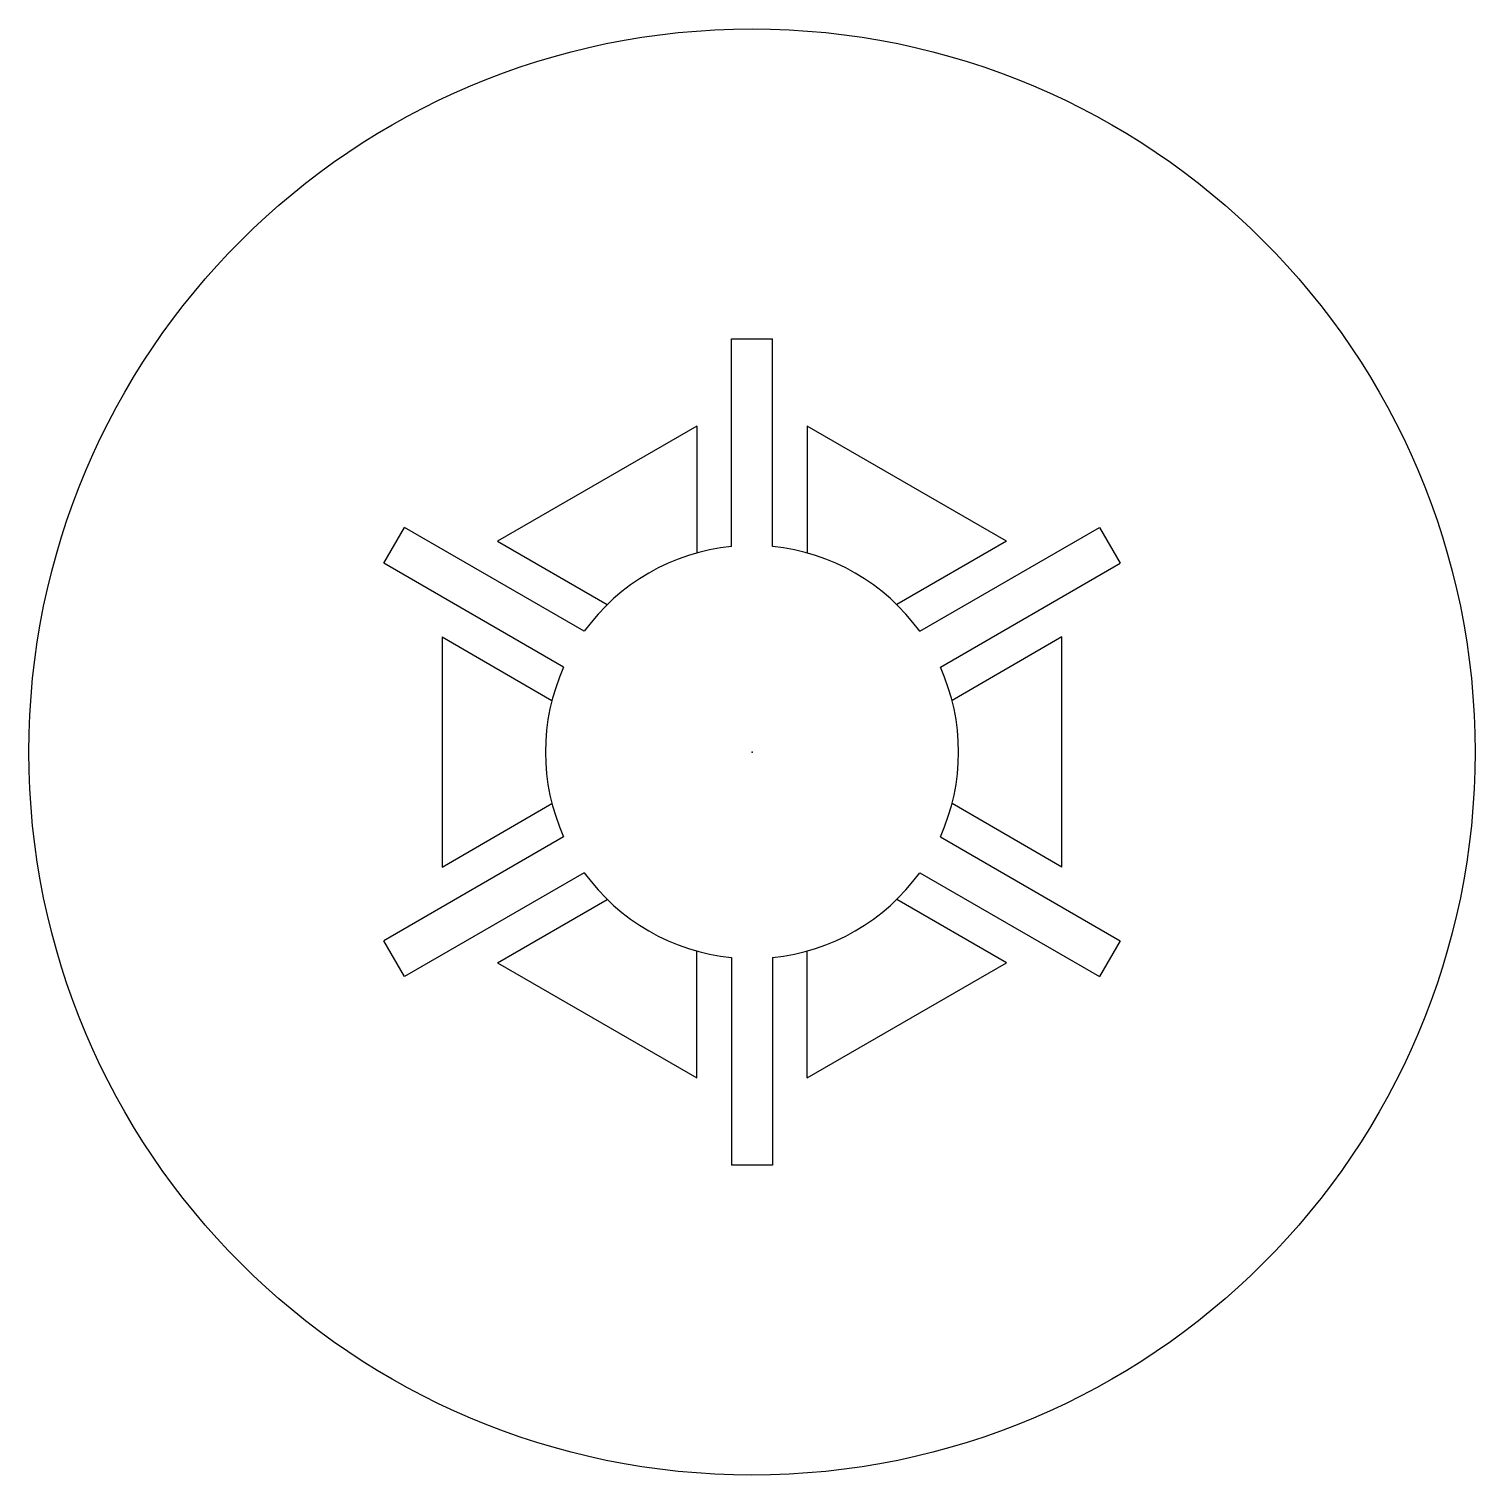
# Model space of a CAD drawing. Header units: millimetres. Extents: x -350 to 350, y -350 to 350.
import ezdxf

# ---------------------------------------------------------------- set-up
doc = ezdxf.new("R2010")
doc.units = ezdxf.units.MM
doc.header["$PDSIZE"] = -1

msp = doc.modelspace()

# ---------------------------------------------------------------- linework, layer by layer
at = {"color": 7, "linetype": 'Continuous'}
for p, q in [((-10, 99.5), (-10, 200)), ((-10, 200), (10, 200)), ((10, 99.5), (10, 200)), ((-26.76, 157.75), (-123.24, 102.05)), ((-26.76, 157.75), (-26.76, 96.35)), ((123.24, 102.05), (26.76, 157.75)), ((26.76, 157.75), (26.76, 96.35)), ((-178.21, 91.34), (-168.21, 108.66)), ((-81.17, 58.41), (-168.21, 108.66)), ((81.17, 58.41), (168.21, 108.66)), ((168.21, 108.66), (178.21, 91.34)), ((-123.24, 102.05), (-70.06, 71.35)), ((123.24, 102.05), (70.06, 71.35)), ((-91.17, 41.09), (-178.21, 91.34)), ((91.17, 41.09), (178.21, 91.34)), ((-150, 55.7), (-96.82, 25)), ((-150, 55.7), (-150, -55.7)), ((150, 55.7), (96.82, 25)), ((150, -55.7), (150, 55.7)), ((-150, -55.7), (-96.82, -25)), ((150, -55.7), (96.82, -25)), ((-91.17, -41.09), (-178.21, -91.34)), ((91.17, -41.09), (178.21, -91.34)), ((-81.17, -58.41), (-168.21, -108.66)), ((81.17, -58.41), (168.21, -108.66)), ((-123.24, -102.05), (-70.06, -71.35)), ((123.24, -102.05), (70.06, -71.35)), ((-168.21, -108.66), (-178.21, -91.34)), ((-26.76, -157.75), (-26.76, -96.35)), ((26.76, -157.75), (26.76, -96.35)), ((178.21, -91.34), (168.21, -108.66)), ((-123.24, -102.05), (-26.76, -157.75)), ((-10, -99.5), (-10, -200)), ((10, -99.5), (10, -200)), ((26.76, -157.75), (123.24, -102.05)), ((10, -200), (-10, -200))]:
    msp.add_line(p, q, dxfattribs=at)
msp.add_circle((0, 0), 350, dxfattribs=at)
for start, end in [(95.73917, 144.26083), (35.73917, 84.26083), (155.73917, 204.26083), (335.73917, 24.26083), (215.73917, 264.26083), (275.73917, 324.26083)]:
    msp.add_arc((0, 0), 100, start, end, dxfattribs=at)
msp.add_point((0, 0), dxfattribs=at)
msp.add_point((0, 0), dxfattribs=at)

doc.saveas('drawing.dxf')
